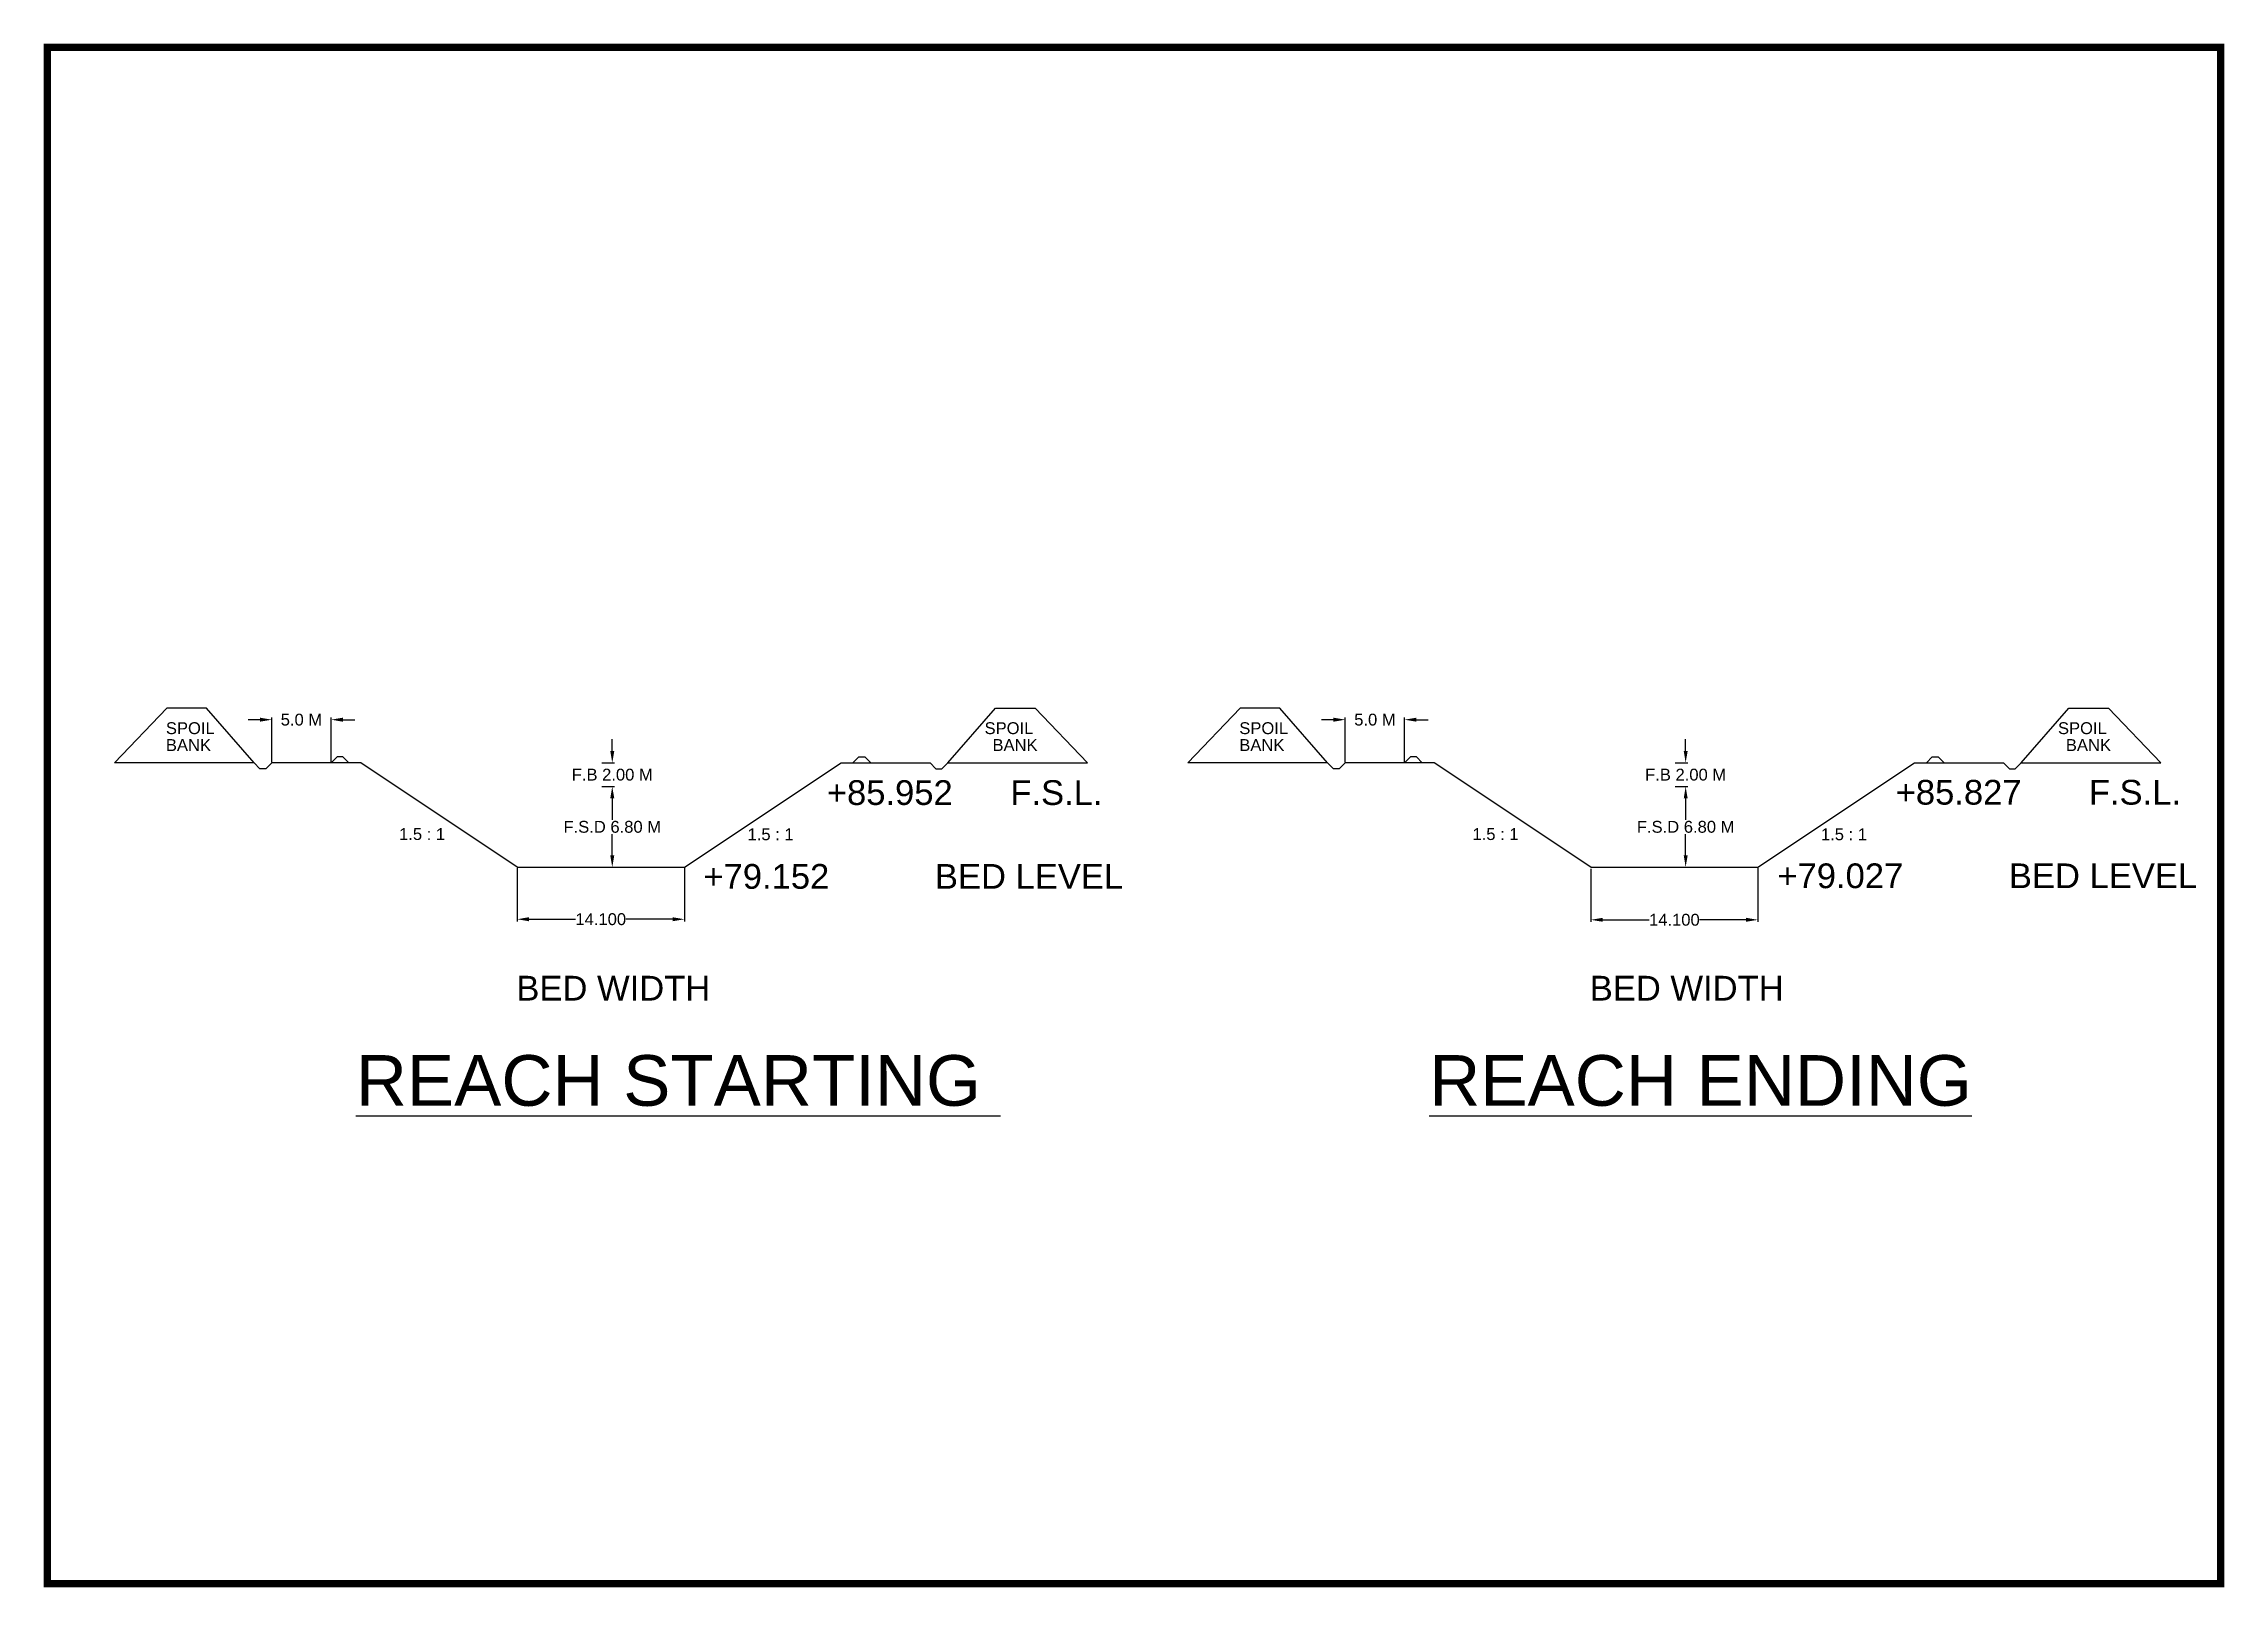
# Model space of a CAD drawing. Header units: inches. Extents: x 334 to 518, y -11 to 120.
import ezdxf

# ---------------------------------------------------------------- set-up
doc = ezdxf.new("R2010")
doc.units = ezdxf.units.IN
doc.header["$MEASUREMENT"] = 0
doc.layers.add('TEXT', color=5, linetype='Continuous')
doc.styles.get("Standard").update_dxf_attribs({"font": 'arial.ttf'})
doc.dimstyles.get("Standard").update_dxf_attribs({"dimtxt": 0.18, "dimasz": 0.18, "dimexe": 0.18, "dimexo": 0.0625, "dimgap": 0.09, "dimtad": 0, "dimtih": 1, "dimtoh": 1, "dimdec": 4, "dimzin": 0, "dimdsep": 46, "dimtxsty": 'Standard', "dimcen": 0.09, "dimadec": 0, "dimazin": 0, "dimtfac": 1, "dimtdec": 4, "dimtofl": 0, "dimtmove": 0, "dimatfit": 3, "dimfxl": 0, "dimtolj": 1, "dimtzin": 0, "dimarcsym": 0})

# ---------------------------------------------------------------- blocks, each defined once
blk = doc.blocks.new('*D11')
at = {"color": 0, "lineweight": -2}
for p, q in [((464.54, 50.06), (464.54, 45.57)), ((478.64, 50.12), (478.64, 45.57)), ((465.54, 45.75), (469.47, 45.75)), ((477.64, 45.75), (473.7, 45.75))]:
    blk.add_line(p, q, dxfattribs=at)
at = {"color": 0}
for points in [[(465.54, 45.92), (465.54, 45.59), (464.54, 45.75)], [(477.64, 45.92), (477.64, 45.59), (478.64, 45.75)]]:
    blk.add_solid(points, dxfattribs=at)
at = {"layer": 'Defpoints', "color": 0}
for p in [(464.54, 50.12), (478.64, 50.19), (478.64, 45.75)]:
    blk.add_point(p, dxfattribs=at)
at = {"color": 0, "insert": (471.59, 45.75), "char_height": 1, "attachment_point": 5}
blk.add_mtext('\\A1;14.100', dxfattribs=at)
blk = doc.blocks.new('*D15')
at = {"color": 0, "lineweight": -2}
for p, q in [((381.14, 56.99), (382.21, 56.99)), ((382.03, 55.99), (382.03, 54.19)), ((382.03, 51.19), (382.03, 52.98)), ((381.14, 50.19), (382.21, 50.19))]:
    blk.add_line(p, q, dxfattribs=at)
at = {"color": 0}
for points in [[(381.86, 55.99), (382.2, 55.99), (382.03, 56.99)], [(381.86, 51.19), (382.2, 51.19), (382.03, 50.19)]]:
    blk.add_solid(points, dxfattribs=at)
at = {"layer": 'Defpoints', "color": 0}
for p in [(381.07, 56.99), (382.03, 56.99), (381.07, 50.19)]:
    blk.add_point(p, dxfattribs=at)
at = {"color": 0, "insert": (382.03, 53.59), "char_height": 1, "attachment_point": 5}
blk.add_mtext('\\A1;F.S.D 6.80 M', dxfattribs=at)
blk = doc.blocks.new('*D12')
at = {"color": 0, "lineweight": -2}
for p, q in [((382.03, 59.99), (382.03, 60.99)), ((381.14, 58.99), (382.21, 58.99)), ((381.2, 56.99), (382.21, 56.99)), ((382.03, 55.99), (382.03, 54.99))]:
    blk.add_line(p, q, dxfattribs=at)
at = {"color": 0}
for points in [[(381.86, 59.99), (382.2, 59.99), (382.03, 58.99)], [(381.86, 55.99), (382.2, 55.99), (382.03, 56.99)]]:
    blk.add_solid(points, dxfattribs=at)
at = {"layer": 'Defpoints', "color": 0}
for p in [(381.07, 58.99), (382.03, 58.99), (381.14, 56.99)]:
    blk.add_point(p, dxfattribs=at)
at = {"color": 0, "insert": (382.03, 57.99), "char_height": 1, "attachment_point": 5}
blk.add_mtext('\\A1;F.B 2.00 M', dxfattribs=at)
blk = doc.blocks.new('*D16')
at = {"color": 0, "lineweight": -2}
for p, q in [((352.32, 62.63), (351.32, 62.63)), ((353.32, 59.05), (353.32, 62.81)), ((358.32, 59.05), (358.32, 62.81)), ((359.32, 62.63), (360.32, 62.63))]:
    blk.add_line(p, q, dxfattribs=at)
at = {"color": 0}
for points in [[(352.32, 62.8), (352.32, 62.46), (353.32, 62.63)], [(359.32, 62.8), (359.32, 62.46), (358.32, 62.63)]]:
    blk.add_solid(points, dxfattribs=at)
at = {"layer": 'Defpoints', "color": 0}
for p in [(358.32, 62.63), (353.32, 58.99), (358.32, 58.99)]:
    blk.add_point(p, dxfattribs=at)
at = {"color": 0, "insert": (355.82, 62.63), "char_height": 1, "attachment_point": 5}
blk.add_mtext('\\A1;5.0 M', dxfattribs=at)
blk = doc.blocks.new('*D13')
at = {"color": 0, "lineweight": -2}
for p, q in [((374.01, 50.11), (374.01, 45.62)), ((388.11, 50.17), (388.11, 45.62)), ((375.01, 45.8), (378.94, 45.8)), ((387.11, 45.8), (383.18, 45.8))]:
    blk.add_line(p, q, dxfattribs=at)
at = {"color": 0}
for points in [[(375.01, 45.97), (375.01, 45.63), (374.01, 45.8)], [(387.11, 45.97), (387.11, 45.63), (388.11, 45.8)]]:
    blk.add_solid(points, dxfattribs=at)
at = {"layer": 'Defpoints', "color": 0}
for p in [(374.01, 50.17), (388.11, 50.23), (388.11, 45.8)]:
    blk.add_point(p, dxfattribs=at)
at = {"color": 0, "insert": (381.06, 45.8), "char_height": 1, "attachment_point": 5}
blk.add_mtext('\\A1;14.100', dxfattribs=at)
blk = doc.blocks.new('*D17')
at = {"color": 0, "lineweight": -2}
for p, q in [((471.65, 56.99), (472.72, 56.99)), ((472.54, 55.99), (472.54, 54.19)), ((472.54, 51.19), (472.54, 52.98)), ((471.65, 50.19), (472.72, 50.19))]:
    blk.add_line(p, q, dxfattribs=at)
at = {"color": 0}
for points in [[(472.38, 55.99), (472.71, 55.99), (472.54, 56.99)], [(472.38, 51.19), (472.71, 51.19), (472.54, 50.19)]]:
    blk.add_solid(points, dxfattribs=at)
at = {"layer": 'Defpoints', "color": 0}
for p in [(471.59, 56.99), (472.54, 56.99), (471.59, 50.19)]:
    blk.add_point(p, dxfattribs=at)
at = {"color": 0, "insert": (472.54, 53.59), "char_height": 1, "attachment_point": 5}
blk.add_mtext('\\A1;F.S.D 6.80 M', dxfattribs=at)
blk = doc.blocks.new('*D14')
at = {"color": 0, "lineweight": -2}
for p, q in [((472.54, 59.99), (472.54, 60.99)), ((471.65, 58.99), (472.72, 58.99)), ((471.71, 56.99), (472.72, 56.99)), ((472.54, 55.99), (472.54, 54.99))]:
    blk.add_line(p, q, dxfattribs=at)
at = {"color": 0}
for points in [[(472.38, 59.99), (472.71, 59.99), (472.54, 58.99)], [(472.38, 55.99), (472.71, 55.99), (472.54, 56.99)]]:
    blk.add_solid(points, dxfattribs=at)
at = {"layer": 'Defpoints', "color": 0}
for p in [(471.59, 58.99), (472.54, 58.99), (471.65, 56.99)]:
    blk.add_point(p, dxfattribs=at)
at = {"color": 0, "insert": (472.54, 57.99), "char_height": 1, "attachment_point": 5}
blk.add_mtext('\\A1;F.B 2.00 M', dxfattribs=at)
blk = doc.blocks.new('*D18')
at = {"color": 0, "lineweight": -2}
for p, q in [((442.84, 62.63), (441.84, 62.63)), ((443.84, 59.05), (443.84, 62.81)), ((448.84, 59.05), (448.84, 62.81)), ((449.84, 62.63), (450.84, 62.63))]:
    blk.add_line(p, q, dxfattribs=at)
at = {"color": 0}
for points in [[(442.84, 62.8), (442.84, 62.46), (443.84, 62.63)], [(449.84, 62.8), (449.84, 62.46), (448.84, 62.63)]]:
    blk.add_solid(points, dxfattribs=at)
at = {"layer": 'Defpoints', "color": 0}
for p in [(448.84, 62.63), (443.84, 58.99), (448.84, 58.99)]:
    blk.add_point(p, dxfattribs=at)
at = {"color": 0, "insert": (446.34, 62.63), "char_height": 1, "attachment_point": 5}
blk.add_mtext('\\A1;5.0 M', dxfattribs=at)

msp = doc.modelspace()

# ---------------------------------------------------------------- linework, layer by layer
at = {"color": 106}
for p, q in [((344.45878, 63.59604), (340.05815, 58.98608)), ((347.80727, 63.59604), (344.45878, 63.59604)), ((351.82411, 58.98608), (347.80727, 63.59604)), ((410.32411, 58.98608), (414.34095, 63.59604)), ((414.34095, 63.59604), (417.68945, 63.59604)), ((417.68945, 63.59604), (422.09008, 58.98608)), ((434.97087, 63.59604), (430.57024, 58.98608)), ((438.31937, 63.59604), (434.97087, 63.59604)), ((442.33621, 58.98608), (438.31937, 63.59604)), ((500.83621, 58.98608), (504.85304, 63.59604)), ((504.85304, 63.59604), (508.20154, 63.59604)), ((508.20154, 63.59604), (512.60217, 58.98608)), ((351.82411, 58.98608), (340.05815, 58.98608)), ((352.32411, 58.48608), (351.82411, 58.98608)), ((352.82411, 58.48608), (353.32411, 58.98608)), ((360.82411, 58.98608), (353.32411, 58.98608)), ((358.82411, 59.48608), (358.32411, 58.98608)), ((359.32411, 59.48608), (358.82411, 59.48608)), ((359.32411, 59.48608), (359.82411, 58.98608)), ((374.02411, 50.18608), (360.82411, 58.98608)), ((388.12411, 50.18608), (401.32411, 58.98608)), ((401.32411, 58.98608), (408.82411, 58.98608)), ((402.82411, 59.48608), (402.32411, 58.98608)), ((402.82411, 59.48608), (403.32411, 59.48608)), ((403.32411, 59.48608), (403.82411, 58.98608)), ((409.32411, 58.48608), (408.82411, 58.98608)), ((409.82411, 58.48608), (410.32411, 58.98608)), ((410.32411, 58.98608), (422.09008, 58.98608)), ((442.33621, 58.98608), (430.57024, 58.98608)), ((442.83621, 58.48608), (442.33621, 58.98608)), ((443.33621, 58.48608), (443.83621, 58.98608)), ((451.33621, 58.98608), (443.83621, 58.98608)), ((449.33621, 59.48608), (448.83621, 58.98608)), ((449.83621, 59.48608), (449.33621, 59.48608)), ((449.83621, 59.48608), (450.33621, 58.98608)), ((464.53621, 50.18608), (451.33621, 58.98608)), ((478.63621, 50.18608), (491.83621, 58.98608)), ((491.83621, 58.98608), (499.33621, 58.98608)), ((493.33621, 59.48608), (492.83621, 58.98608)), ((493.33621, 59.48608), (493.83621, 59.48608)), ((493.83621, 59.48608), (494.33621, 58.98608)), ((499.83621, 58.48608), (499.33621, 58.98608)), ((500.33621, 58.48608), (500.83621, 58.98608)), ((500.83621, 58.98608), (512.60217, 58.98608)), ((352.82411, 58.48608), (352.32411, 58.48608)), ((409.32411, 58.48608), (409.82411, 58.48608)), ((443.33621, 58.48608), (442.83621, 58.48608)), ((499.83621, 58.48608), (500.33621, 58.48608)), ((374.02411, 50.18608), (388.12411, 50.18608)), ((464.53621, 50.18608), (478.63621, 50.18608))]:
    msp.add_line(p, q, dxfattribs=at)
at = {"layer": 'TEXT', "lineweight": 25, "ltscale": 0.2, "const_width": 0.61707}
msp.add_lwpolyline([(334.38858, 119.34227), (517.65957, 119.34227), (517.65957, -10.24328), (334.38858, -10.24328)], close=True, dxfattribs=at)

# ---------------------------------------------------------------- texts
at = {"color": 106}
for s, p in [('SPOIL', (344.39115, 61.41441)), ('BANK', (344.39115, 59.99237)), ('SPOIL', (413.42375, 61.41441)), ('BANK', (414.09042, 59.99237)), ('SPOIL', (434.90324, 61.41441)), ('BANK', (434.90324, 59.99237)), ('SPOIL', (503.93584, 61.41441)), ('BANK', (504.60251, 59.99237)), ('1.5 : 1', (364.05245, 52.48257)), ('1.5 : 1', (393.43659, 52.46414)), ('1.5 : 1', (454.56454, 52.48257)), ('1.5 : 1', (483.94868, 52.46414))]:
    msp.add_text(s, height=1, dxfattribs=at).set_placement(p)
at = {"layer": 'TEXT', "color": 106, "lineweight": 25, "ltscale": 0.2}
for s, height, p in [('+85.952      F.S.L.', 2.0864248, (400.12226, 55.43932)), ('+85.827       F.S.L.', 2.0864248, (490.25171, 55.46772)), ('+79.152           BED LEVEL', 2.0864248, (389.71407, 48.37128)), ('+79.027           BED LEVEL', 2.0864248, (480.27408, 48.42102)), ('BED WIDTH', 2.086425, (373.94343, 38.9411)), ('BED WIDTH', 2.086425, (464.45552, 38.9411)), ('%%UREACH STARTING ', 4.2719994, (360.40847, 30.06624)), ('%%UREACH ENDING', 4.2719994, (450.92056, 30.06624))]:
    msp.add_text(s, height=height, dxfattribs=at).set_placement(p)

# ---------------------------------------------------------------- dimensions: what is measured, and where the dimension line sits
at = {"color": 106}
for base, p1, p2, text, picture, middle in [((358.32411, 62.63076), (353.32411, 58.98608), (358.32411, 58.98608), '5.0 M', '*D16', (355.82411, 62.63076)), ((448.83621, 62.63076), (443.83621, 58.98608), (448.83621, 58.98608), '5.0 M', '*D18', (446.33621, 62.63076)), ((388.10984, 45.80166), (374.00984, 50.1724), (388.10984, 50.2349), '14.100', '*D13', (381.05984, 45.80166)), ((478.63621, 45.75284), (464.53621, 50.12358), (478.63621, 50.18608), '14.100', '*D11', (471.58621, 45.75284))]:
    dim = msp.add_linear_dim(base=base, p1=p1, p2=p2, text=text, dimstyle='Standard', override={"dimtxt": 1, "dimasz": 1}, dxfattribs=at)
    dim.commit()
    dim.dimension.update_dxf_attribs({"geometry": picture, "text_midpoint": middle})
for base, p1, p2, text, picture, middle in [((382.03019, 58.98608), (381.13661, 56.98608), (381.07411, 58.98608), 'F.B 2.00 M', '*D12', (382.03019, 57.98608)), ((472.54229, 58.98608), (471.64871, 56.98608), (471.58621, 58.98608), 'F.B 2.00 M', '*D14', (472.54229, 57.98608)), ((382.03019, 56.98608), (381.07411, 50.18608), (381.07411, 56.98608), 'F.S.D 6.80 M', '*D15', (382.03019, 53.58608)), ((472.54229, 56.98608), (471.58621, 50.18608), (471.58621, 56.98608), 'F.S.D 6.80 M', '*D17', (472.54229, 53.58608))]:
    dim = msp.add_linear_dim(base=base, p1=p1, p2=p2, angle=90, text=text, dimstyle='Standard', override={"dimtxt": 1, "dimasz": 1}, dxfattribs=at)
    dim.commit()
    dim.dimension.update_dxf_attribs({"geometry": picture, "text_midpoint": middle})

doc.saveas('drawing.dxf')
